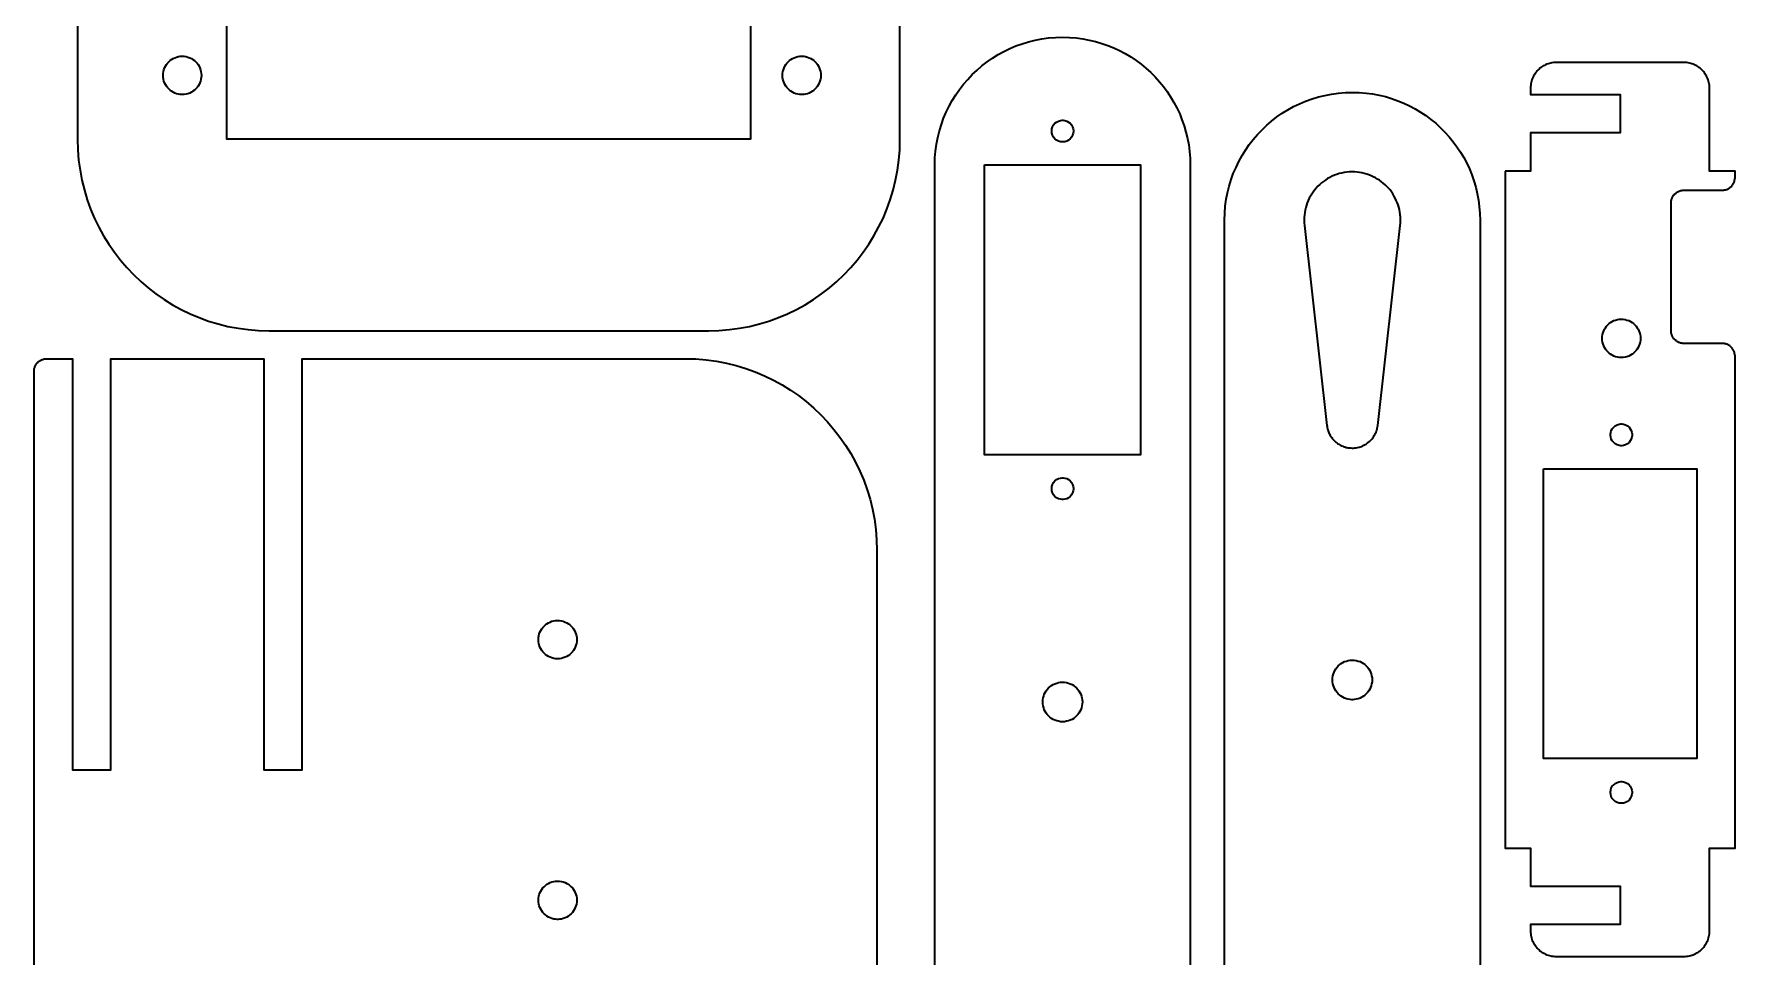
# Model space of a CAD drawing. Header units: millimetres. Extents: x 10 to 455, y -374 to -5.
# Drawn here: x 322.2 to 455.4, y -146.2 to -73.9 of the extents above; entities that cross this region are included whole.
import ezdxf

# ---------------------------------------------------------------- set-up
doc = ezdxf.new("R2010")
doc.units = ezdxf.units.MM
doc.header["$MEASUREMENT"] = 0
doc.layers.add('Layer 1', color=7, linetype='Continuous', lineweight=0)

msp = doc.modelspace()

# ---------------------------------------------------------------- linework, layer by layer
at = {"layer": 'Layer 1', "color": 7, "lineweight": 35}
for points in [[(325.58, -52.14), (325.58, -82.14), (325.6, -82.97), (325.67, -83.78), (325.78, -84.58), (325.93, -85.36), (326.12, -86.13), (326.35, -86.88), (326.61, -87.62), (326.92, -88.34), (327.26, -89.04), (327.63, -89.71), (328.04, -90.37), (328.48, -91), (328.95, -91.61), (329.45, -92.19), (329.98, -92.75), (330.53, -93.28), (331.11, -93.78), (331.72, -94.25), (332.36, -94.69), (333.01, -95.1), (333.69, -95.47), (334.39, -95.81), (335.1, -96.11), (335.84, -96.38), (336.59, -96.61), (337.36, -96.8), (338.15, -96.95), (338.95, -97.05), (339.76, -97.12), (340.58, -97.14), (374.98, -97.14), (375.8, -97.12), (376.62, -97.05), (377.41, -96.95), (378.2, -96.8), (378.97, -96.61), (379.72, -96.38), (380.46, -96.11), (381.18, -95.81), (381.88, -95.47), (382.55, -95.1), (383.21, -94.69), (383.84, -94.25), (384.45, -93.78), (385.03, -93.28), (385.59, -92.75), (386.12, -92.19), (386.62, -91.61), (387.09, -91), (387.53, -90.37), (387.93, -89.71), (388.31, -89.04), (388.65, -88.34), (388.95, -87.62), (389.22, -86.88), (389.45, -86.13), (389.64, -85.36), (389.78, -84.58), (389.89, -83.78), (389.96, -82.97), (389.98, -82.14), (389.98, -37.14)], [(392.71, -190.21), (392.71, -84.16), (392.71, -84.16), (392.72, -83.61), (392.77, -83.07), (392.84, -82.53), (392.94, -82.01), (393.07, -81.5), (393.22, -81), (393.4, -80.5), (393.6, -80.03), (393.83, -79.56), (394.07, -79.11), (394.34, -78.67), (394.64, -78.25), (394.95, -77.84), (395.28, -77.46), (395.64, -77.09), (396.01, -76.73), (396.4, -76.4), (396.8, -76.09), (397.22, -75.79), (397.66, -75.52), (398.11, -75.27), (398.58, -75.05), (399.06, -74.84), (399.55, -74.67), (400.05, -74.51), (400.56, -74.39), (401.09, -74.29), (401.62, -74.21), (402.16, -74.17), (402.71, -74.16), (403.26, -74.17), (403.78, -74.21), (404.29, -74.28), (404.8, -74.38), (405.3, -74.5), (405.79, -74.64), (406.26, -74.81), (406.73, -75), (407.18, -75.21), (407.62, -75.44), (408.05, -75.7), (408.46, -75.98), (408.86, -76.27), (409.24, -76.59), (409.61, -76.92), (409.96, -77.27), (410.29, -77.64), (410.6, -78.02), (410.9, -78.42), (411.17, -78.83), (411.43, -79.26), (411.66, -79.7), (411.88, -80.15), (412.06, -80.62), (412.23, -81.1), (412.37, -81.58), (412.49, -82.08), (412.59, -82.59), (412.65, -83.1), (412.69, -83.63), (412.71, -84.16), (412.71, -190.21)], [(415.4, -188.48), (415.4, -88.48), (415.4, -88.48), (415.41, -87.93), (415.45, -87.39), (415.53, -86.85), (415.63, -86.33), (415.75, -85.82), (415.91, -85.31), (416.08, -84.82), (416.29, -84.35), (416.51, -83.88), (416.76, -83.43), (417.03, -82.99), (417.33, -82.57), (417.64, -82.16), (417.97, -81.78), (418.33, -81.4), (418.7, -81.05), (419.08, -80.72), (419.49, -80.4), (419.91, -80.11), (420.35, -79.84), (420.8, -79.59), (421.27, -79.37), (421.74, -79.16), (422.24, -78.99), (422.74, -78.83), (423.25, -78.71), (423.77, -78.61), (424.31, -78.53), (424.85, -78.49), (425.4, -78.48), (425.94, -78.49), (426.47, -78.53), (426.98, -78.6), (427.49, -78.7), (427.99, -78.81), (428.47, -78.96), (428.95, -79.13), (429.42, -79.32), (429.87, -79.53), (430.31, -79.76), (430.74, -80.02), (431.15, -80.3), (431.55, -80.59), (431.93, -80.9), (432.3, -81.24), (432.65, -81.59), (432.98, -81.95), (433.29, -82.34), (433.59, -82.74), (433.86, -83.15), (434.12, -83.58), (434.35, -84.02), (434.56, -84.47), (434.75, -84.94), (434.92, -85.41), (435.06, -85.9), (435.18, -86.4), (435.27, -86.91), (435.34, -87.42), (435.38, -87.95), (435.4, -88.48), (435.4, -188.48)], [(322.18, -162.73), (322.18, -100.33), (322.18, -100.27), (322.18, -100.22), (322.19, -100.16), (322.2, -100.11), (322.21, -100.06), (322.23, -100.01), (322.24, -99.96), (322.27, -99.91), (322.29, -99.87), (322.31, -99.82), (322.34, -99.78), (322.37, -99.74), (322.4, -99.7), (322.43, -99.66), (322.47, -99.62), (322.51, -99.58), (322.54, -99.55), (322.59, -99.52), (322.63, -99.49), (322.67, -99.46), (322.72, -99.44), (322.76, -99.42), (322.81, -99.4), (322.86, -99.38), (322.91, -99.36), (322.96, -99.35), (323.01, -99.34), (323.07, -99.33), (323.12, -99.33), (323.18, -99.33), (325.18, -99.33), (325.18, -131.53), (328.18, -131.53), (328.18, -99.33), (340.18, -99.33), (340.18, -131.53), (343.18, -131.53), (343.18, -99.33), (373.18, -99.33), (373.18, -99.33), (374, -99.35), (374.81, -99.41), (375.61, -99.52), (376.39, -99.67), (377.16, -99.86), (377.92, -100.09), (378.65, -100.36), (379.37, -100.66), (380.07, -101), (380.75, -101.37), (381.4, -101.78), (382.03, -102.22), (382.64, -102.69), (383.23, -103.19), (383.78, -103.72), (384.31, -104.28), (384.81, -104.86), (385.28, -105.47), (385.72, -106.1), (386.13, -106.76), (386.5, -107.43), (386.84, -108.13), (387.14, -108.85), (387.41, -109.59), (387.64, -110.34), (387.83, -111.11), (387.98, -111.89), (388.09, -112.69), (388.15, -113.5), (388.18, -114.33), (388.18, -148.73)]]:
    msp.add_lwpolyline(points, dxfattribs=at)
at = {"layer": 'Layer 1', "color": 1, "lineweight": 35}
for points in [[(337.28, -62.14), (378.28, -62.14), (378.28, -82.14), (337.28, -82.14), (337.28, -62.14)], [(335.28, -77.14), (335.28, -77.18), (335.27, -77.3), (335.25, -77.45), (335.21, -77.59), (335.16, -77.73), (335.1, -77.86), (335.03, -77.98), (334.94, -78.1), (334.84, -78.2), (334.74, -78.3), (334.62, -78.39), (334.5, -78.46), (334.37, -78.53), (334.23, -78.58), (334.08, -78.61), (333.94, -78.64), (333.82, -78.64), (333.78, -78.64), (333.74, -78.64), (333.63, -78.64), (333.48, -78.61), (333.33, -78.58), (333.2, -78.53), (333.07, -78.46), (332.94, -78.39), (332.83, -78.3), (332.72, -78.2), (332.62, -78.1), (332.54, -77.98), (332.46, -77.86), (332.4, -77.73), (332.35, -77.59), (332.31, -77.45), (332.29, -77.3), (332.28, -77.18), (332.28, -77.14), (332.28, -77.1), (332.29, -76.99), (332.31, -76.84), (332.35, -76.7), (332.4, -76.56), (332.46, -76.43), (332.54, -76.3), (332.62, -76.19), (332.72, -76.08), (332.83, -75.99), (332.94, -75.9), (333.07, -75.82), (333.2, -75.76), (333.33, -75.71), (333.48, -75.67), (333.63, -75.65), (333.74, -75.64), (333.78, -75.64), (333.82, -75.64), (333.94, -75.65), (334.08, -75.67), (334.23, -75.71), (334.37, -75.76), (334.5, -75.82), (334.62, -75.9), (334.74, -75.99), (334.84, -76.08), (334.94, -76.19), (335.03, -76.3), (335.1, -76.43), (335.16, -76.56), (335.21, -76.7), (335.25, -76.84), (335.27, -76.99), (335.28, -77.1), (335.28, -77.14)], [(335.28, -77.14), (335.28, -77.18), (335.27, -77.3), (335.25, -77.45), (335.21, -77.59), (335.16, -77.73), (335.1, -77.86), (335.03, -77.98), (334.94, -78.1), (334.84, -78.2), (334.74, -78.3), (334.62, -78.39), (334.5, -78.46), (334.37, -78.53), (334.23, -78.58), (334.08, -78.61), (333.94, -78.64), (333.82, -78.64), (333.78, -78.64), (333.74, -78.64), (333.63, -78.64), (333.48, -78.61), (333.33, -78.58), (333.2, -78.53), (333.07, -78.46), (332.94, -78.39), (332.83, -78.3), (332.72, -78.2), (332.62, -78.1), (332.54, -77.98), (332.46, -77.86), (332.4, -77.73), (332.35, -77.59), (332.31, -77.45), (332.29, -77.3), (332.28, -77.18), (332.28, -77.14), (332.28, -77.1), (332.29, -76.99), (332.31, -76.84), (332.35, -76.7), (332.4, -76.56), (332.46, -76.43), (332.54, -76.3), (332.62, -76.19), (332.72, -76.08), (332.83, -75.99), (332.94, -75.9), (333.07, -75.82), (333.2, -75.76), (333.33, -75.71), (333.48, -75.67), (333.63, -75.65), (333.74, -75.64), (333.78, -75.64), (333.82, -75.64), (333.94, -75.65), (334.08, -75.67), (334.23, -75.71), (334.37, -75.76), (334.5, -75.82), (334.62, -75.9), (334.74, -75.99), (334.84, -76.08), (334.94, -76.19), (335.03, -76.3), (335.1, -76.43), (335.16, -76.56), (335.21, -76.7), (335.25, -76.84), (335.27, -76.99), (335.28, -77.1), (335.28, -77.14)], [(383.78, -77.14), (383.78, -77.18), (383.77, -77.3), (383.75, -77.45), (383.71, -77.59), (383.66, -77.73), (383.6, -77.86), (383.53, -77.98), (383.44, -78.1), (383.34, -78.2), (383.24, -78.3), (383.12, -78.39), (383, -78.46), (382.87, -78.53), (382.73, -78.58), (382.58, -78.61), (382.44, -78.64), (382.32, -78.64), (382.28, -78.64), (382.24, -78.64), (382.13, -78.64), (381.98, -78.61), (381.83, -78.58), (381.7, -78.53), (381.57, -78.46), (381.44, -78.39), (381.33, -78.3), (381.22, -78.2), (381.12, -78.1), (381.04, -77.98), (380.96, -77.86), (380.9, -77.73), (380.85, -77.59), (380.81, -77.45), (380.79, -77.3), (380.78, -77.18), (380.78, -77.14), (380.78, -77.1), (380.79, -76.99), (380.81, -76.84), (380.85, -76.7), (380.9, -76.56), (380.96, -76.43), (381.04, -76.3), (381.12, -76.19), (381.22, -76.08), (381.33, -75.99), (381.44, -75.9), (381.57, -75.82), (381.7, -75.76), (381.83, -75.71), (381.98, -75.67), (382.13, -75.65), (382.24, -75.64), (382.28, -75.64), (382.32, -75.64), (382.44, -75.65), (382.58, -75.67), (382.73, -75.71), (382.87, -75.76), (383, -75.82), (383.12, -75.9), (383.24, -75.99), (383.34, -76.08), (383.44, -76.19), (383.53, -76.3), (383.6, -76.43), (383.66, -76.56), (383.71, -76.7), (383.75, -76.84), (383.77, -76.99), (383.78, -77.1), (383.78, -77.14)], [(383.78, -77.14), (383.78, -77.18), (383.77, -77.3), (383.75, -77.45), (383.71, -77.59), (383.66, -77.73), (383.6, -77.86), (383.53, -77.98), (383.44, -78.1), (383.34, -78.2), (383.24, -78.3), (383.12, -78.39), (383, -78.46), (382.87, -78.53), (382.73, -78.58), (382.58, -78.61), (382.44, -78.64), (382.32, -78.64), (382.28, -78.64), (382.24, -78.64), (382.13, -78.64), (381.98, -78.61), (381.83, -78.58), (381.7, -78.53), (381.57, -78.46), (381.44, -78.39), (381.33, -78.3), (381.22, -78.2), (381.12, -78.1), (381.04, -77.98), (380.96, -77.86), (380.9, -77.73), (380.85, -77.59), (380.81, -77.45), (380.79, -77.3), (380.78, -77.18), (380.78, -77.14), (380.78, -77.1), (380.79, -76.99), (380.81, -76.84), (380.85, -76.7), (380.9, -76.56), (380.96, -76.43), (381.04, -76.3), (381.12, -76.19), (381.22, -76.08), (381.33, -75.99), (381.44, -75.9), (381.57, -75.82), (381.7, -75.76), (381.83, -75.71), (381.98, -75.67), (382.13, -75.65), (382.24, -75.64), (382.28, -75.64), (382.32, -75.64), (382.44, -75.65), (382.58, -75.67), (382.73, -75.71), (382.87, -75.76), (383, -75.82), (383.12, -75.9), (383.24, -75.99), (383.34, -76.08), (383.44, -76.19), (383.53, -76.3), (383.6, -76.43), (383.66, -76.56), (383.71, -76.7), (383.75, -76.84), (383.77, -76.99), (383.78, -77.1), (383.78, -77.14)], [(402.71, -80.66), (402.75, -80.66), (402.88, -80.67), (403.04, -80.72), (403.18, -80.8), (403.31, -80.9), (403.41, -81.03), (403.49, -81.18), (403.54, -81.33), (403.56, -81.46), (403.56, -81.51), (403.56, -81.55), (403.54, -81.68), (403.49, -81.84), (403.41, -81.98), (403.31, -82.11), (403.18, -82.21), (403.04, -82.29), (402.88, -82.34), (402.75, -82.36), (402.71, -82.36), (402.67, -82.36), (402.54, -82.34), (402.38, -82.29), (402.23, -82.21), (402.11, -82.11), (402, -81.98), (401.93, -81.84), (401.88, -81.68), (401.86, -81.55), (401.86, -81.51), (401.86, -81.46), (401.88, -81.33), (401.93, -81.18), (402, -81.03), (402.11, -80.9), (402.23, -80.8), (402.38, -80.72), (402.54, -80.67), (402.67, -80.66), (402.71, -80.66)], [(402.71, -80.66), (402.75, -80.66), (402.88, -80.67), (403.04, -80.72), (403.18, -80.8), (403.31, -80.9), (403.41, -81.03), (403.49, -81.18), (403.54, -81.33), (403.56, -81.46), (403.56, -81.51), (403.56, -81.55), (403.54, -81.68), (403.49, -81.84), (403.41, -81.98), (403.31, -82.11), (403.18, -82.21), (403.04, -82.29), (402.88, -82.34), (402.75, -82.36), (402.71, -82.36), (402.67, -82.36), (402.54, -82.34), (402.38, -82.29), (402.23, -82.21), (402.11, -82.11), (402, -81.98), (401.93, -81.84), (401.88, -81.68), (401.86, -81.55), (401.86, -81.51), (401.86, -81.46), (401.88, -81.33), (401.93, -81.18), (402, -81.03), (402.11, -80.9), (402.23, -80.8), (402.38, -80.72), (402.54, -80.67), (402.67, -80.66), (402.71, -80.66)], [(396.61, -84.16), (408.81, -84.16), (408.81, -106.86), (396.61, -106.86), (396.61, -84.16)], [(427.39, -104.55), (429.15, -88.9), (429.15, -88.87), (429.15, -88.84), (429.15, -88.82), (429.16, -88.79), (429.16, -88.76), (429.16, -88.73), (429.16, -88.71), (429.16, -88.68), (429.17, -88.65), (429.17, -88.63), (429.17, -88.6), (429.17, -88.57), (429.17, -88.54), (429.17, -88.52), (429.17, -88.49), (429.17, -88.46), (429.17, -88.44), (429.17, -88.41), (429.17, -88.38), (429.17, -88.35), (429.17, -88.33), (429.17, -88.3), (429.16, -88.27), (429.16, -88.25), (429.16, -88.22), (429.16, -88.19), (429.16, -88.16), (429.15, -88.14), (429.15, -88.11), (429.15, -88.08), (429.15, -88.05), (429.12, -87.86), (429.08, -87.66), (429.03, -87.47), (428.98, -87.29), (428.91, -87.1), (428.84, -86.93), (428.76, -86.75), (428.66, -86.59), (428.57, -86.43), (428.46, -86.27), (428.35, -86.12), (428.23, -85.98), (428.1, -85.84), (427.96, -85.71), (427.82, -85.59), (427.68, -85.47), (427.53, -85.36), (427.37, -85.26), (427.21, -85.17), (427.04, -85.08), (426.87, -85), (426.7, -84.93), (426.52, -84.87), (426.33, -84.82), (426.15, -84.78), (425.96, -84.74), (425.77, -84.72), (425.58, -84.71), (425.38, -84.7), (425.18, -84.71), (424.98, -84.73), (424.77, -84.75), (424.57, -84.79), (424.37, -84.84), (424.18, -84.9), (423.99, -84.97), (423.81, -85.05), (423.64, -85.14), (423.46, -85.23), (423.3, -85.34), (423.14, -85.45), (422.99, -85.57), (422.84, -85.7), (422.7, -85.83), (422.57, -85.97), (422.45, -86.12), (422.33, -86.28), (422.22, -86.44), (422.12, -86.6), (422.03, -86.77), (421.94, -86.95), (421.87, -87.13), (421.81, -87.31), (421.75, -87.5), (421.7, -87.69), (421.67, -87.89), (421.64, -88.08), (421.63, -88.28), (421.62, -88.49), (421.63, -88.69), (421.65, -88.9), (423.4, -104.55), (423.42, -104.64), (423.43, -104.72), (423.45, -104.81), (423.47, -104.9), (423.5, -104.98), (423.53, -105.06), (423.57, -105.14), (423.6, -105.22), (423.64, -105.3), (423.69, -105.37), (423.73, -105.44), (423.78, -105.51), (423.83, -105.58), (423.89, -105.65), (423.95, -105.71), (424.01, -105.77), (424.07, -105.83), (424.14, -105.88), (424.2, -105.94), (424.27, -105.99), (424.35, -106.03), (424.42, -106.07), (424.5, -106.12), (424.58, -106.15), (424.65, -106.19), (424.74, -106.22), (424.82, -106.24), (424.91, -106.27), (424.99, -106.29), (425.08, -106.3), (425.17, -106.32), (425.28, -106.32), (425.39, -106.33), (425.5, -106.33), (425.6, -106.32), (425.71, -106.3), (425.81, -106.28), (425.92, -106.26), (426.02, -106.23), (426.11, -106.2), (426.21, -106.16), (426.3, -106.11), (426.39, -106.06), (426.48, -106.01), (426.56, -105.95), (426.65, -105.89), (426.73, -105.82), (426.8, -105.75), (426.87, -105.68), (426.94, -105.6), (427, -105.52), (427.06, -105.44), (427.12, -105.35), (427.17, -105.26), (427.22, -105.16), (427.26, -105.07), (427.29, -104.97), (427.33, -104.87), (427.35, -104.76), (427.37, -104.66), (427.39, -104.55)], [(446.46, -96.24), (446.5, -96.24), (446.61, -96.24), (446.76, -96.27), (446.9, -96.3), (447.04, -96.35), (447.17, -96.42), (447.3, -96.49), (447.41, -96.58), (447.52, -96.68), (447.62, -96.78), (447.7, -96.9), (447.78, -97.02), (447.84, -97.15), (447.89, -97.29), (447.93, -97.43), (447.95, -97.58), (447.96, -97.7), (447.96, -97.74), (447.96, -97.77), (447.95, -97.89), (447.93, -98.04), (447.89, -98.18), (447.84, -98.32), (447.78, -98.45), (447.7, -98.58), (447.62, -98.69), (447.52, -98.8), (447.41, -98.89), (447.3, -98.98), (447.17, -99.05), (447.04, -99.12), (446.9, -99.17), (446.76, -99.21), (446.61, -99.23), (446.5, -99.24), (446.46, -99.24), (446.42, -99.24), (446.3, -99.23), (446.16, -99.21), (446.01, -99.17), (445.87, -99.12), (445.74, -99.05), (445.62, -98.98), (445.5, -98.89), (445.4, -98.8), (445.3, -98.69), (445.21, -98.58), (445.14, -98.45), (445.08, -98.32), (445.03, -98.18), (444.99, -98.04), (444.97, -97.89), (444.96, -97.77), (444.96, -97.74), (444.96, -97.7), (444.97, -97.58), (444.99, -97.43), (445.03, -97.29), (445.08, -97.15), (445.14, -97.02), (445.21, -96.9), (445.3, -96.78), (445.4, -96.68), (445.5, -96.58), (445.62, -96.49), (445.74, -96.42), (445.87, -96.35), (446.01, -96.3), (446.16, -96.27), (446.3, -96.24), (446.42, -96.24), (446.46, -96.24)], [(446.46, -96.24), (446.5, -96.24), (446.61, -96.24), (446.76, -96.27), (446.9, -96.3), (447.04, -96.35), (447.17, -96.42), (447.3, -96.49), (447.41, -96.58), (447.52, -96.68), (447.62, -96.78), (447.7, -96.9), (447.78, -97.02), (447.84, -97.15), (447.89, -97.29), (447.93, -97.43), (447.95, -97.58), (447.96, -97.7), (447.96, -97.74), (447.96, -97.77), (447.95, -97.89), (447.93, -98.04), (447.89, -98.18), (447.84, -98.32), (447.78, -98.45), (447.7, -98.58), (447.62, -98.69), (447.52, -98.8), (447.41, -98.89), (447.3, -98.98), (447.17, -99.05), (447.04, -99.12), (446.9, -99.17), (446.76, -99.21), (446.61, -99.23), (446.5, -99.24), (446.46, -99.24), (446.42, -99.24), (446.3, -99.23), (446.16, -99.21), (446.01, -99.17), (445.87, -99.12), (445.74, -99.05), (445.62, -98.98), (445.5, -98.89), (445.4, -98.8), (445.3, -98.69), (445.21, -98.58), (445.14, -98.45), (445.08, -98.32), (445.03, -98.18), (444.99, -98.04), (444.97, -97.89), (444.96, -97.77), (444.96, -97.74), (444.96, -97.7), (444.97, -97.58), (444.99, -97.43), (445.03, -97.29), (445.08, -97.15), (445.14, -97.02), (445.21, -96.9), (445.3, -96.78), (445.4, -96.68), (445.5, -96.58), (445.62, -96.49), (445.74, -96.42), (445.87, -96.35), (446.01, -96.3), (446.16, -96.27), (446.3, -96.24), (446.42, -96.24), (446.46, -96.24)], [(446.46, -104.44), (446.5, -104.44), (446.63, -104.45), (446.79, -104.5), (446.93, -104.58), (447.06, -104.69), (447.16, -104.81), (447.24, -104.95), (447.29, -105.11), (447.31, -105.24), (447.31, -105.29), (447.31, -105.33), (447.29, -105.46), (447.24, -105.62), (447.16, -105.76), (447.06, -105.89), (446.93, -105.99), (446.79, -106.07), (446.63, -106.12), (446.5, -106.14), (446.46, -106.14), (446.41, -106.14), (446.29, -106.12), (446.13, -106.07), (445.98, -105.99), (445.86, -105.89), (445.75, -105.76), (445.67, -105.62), (445.63, -105.46), (445.61, -105.33), (445.61, -105.29), (445.61, -105.24), (445.63, -105.11), (445.67, -104.95), (445.75, -104.81), (445.86, -104.69), (445.98, -104.58), (446.13, -104.5), (446.29, -104.45), (446.41, -104.44), (446.46, -104.44)], [(446.46, -104.44), (446.5, -104.44), (446.63, -104.45), (446.79, -104.5), (446.93, -104.58), (447.06, -104.69), (447.16, -104.81), (447.24, -104.95), (447.29, -105.11), (447.31, -105.24), (447.31, -105.29), (447.31, -105.33), (447.29, -105.46), (447.24, -105.62), (447.16, -105.76), (447.06, -105.89), (446.93, -105.99), (446.79, -106.07), (446.63, -106.12), (446.5, -106.14), (446.46, -106.14), (446.41, -106.14), (446.29, -106.12), (446.13, -106.07), (445.98, -105.99), (445.86, -105.89), (445.75, -105.76), (445.67, -105.62), (445.63, -105.46), (445.61, -105.33), (445.61, -105.29), (445.61, -105.24), (445.63, -105.11), (445.67, -104.95), (445.75, -104.81), (445.86, -104.69), (445.98, -104.58), (446.13, -104.5), (446.29, -104.45), (446.41, -104.44), (446.46, -104.44)], [(402.71, -108.66), (402.75, -108.66), (402.88, -108.67), (403.04, -108.72), (403.18, -108.8), (403.31, -108.9), (403.41, -109.03), (403.49, -109.18), (403.54, -109.33), (403.56, -109.46), (403.56, -109.51), (403.56, -109.55), (403.54, -109.68), (403.49, -109.84), (403.41, -109.98), (403.31, -110.11), (403.18, -110.21), (403.04, -110.29), (402.88, -110.34), (402.75, -110.36), (402.71, -110.36), (402.67, -110.36), (402.54, -110.34), (402.38, -110.29), (402.23, -110.21), (402.11, -110.11), (402, -109.98), (401.93, -109.84), (401.88, -109.68), (401.86, -109.55), (401.86, -109.51), (401.86, -109.46), (401.88, -109.33), (401.93, -109.18), (402, -109.03), (402.11, -108.9), (402.23, -108.8), (402.38, -108.72), (402.54, -108.67), (402.67, -108.66), (402.71, -108.66)], [(402.71, -108.66), (402.75, -108.66), (402.88, -108.67), (403.04, -108.72), (403.18, -108.8), (403.31, -108.9), (403.41, -109.03), (403.49, -109.18), (403.54, -109.33), (403.56, -109.46), (403.56, -109.51), (403.56, -109.55), (403.54, -109.68), (403.49, -109.84), (403.41, -109.98), (403.31, -110.11), (403.18, -110.21), (403.04, -110.29), (402.88, -110.34), (402.75, -110.36), (402.71, -110.36), (402.67, -110.36), (402.54, -110.34), (402.38, -110.29), (402.23, -110.21), (402.11, -110.11), (402, -109.98), (401.93, -109.84), (401.88, -109.68), (401.86, -109.55), (401.86, -109.51), (401.86, -109.46), (401.88, -109.33), (401.93, -109.18), (402, -109.03), (402.11, -108.9), (402.23, -108.8), (402.38, -108.72), (402.54, -108.67), (402.67, -108.66), (402.71, -108.66)], [(440.36, -107.94), (452.36, -107.94), (452.36, -130.64), (440.36, -130.64), (440.36, -107.94)], [(363.18, -119.83), (363.21, -119.83), (363.33, -119.84), (363.48, -119.86), (363.62, -119.89), (363.76, -119.95), (363.89, -120.01), (364.02, -120.08), (364.13, -120.17), (364.24, -120.27), (364.33, -120.37), (364.42, -120.49), (364.49, -120.61), (364.56, -120.74), (364.61, -120.88), (364.65, -121.02), (364.67, -121.17), (364.68, -121.29), (364.68, -121.33), (364.68, -121.37), (364.67, -121.48), (364.65, -121.63), (364.61, -121.77), (364.56, -121.91), (364.49, -122.04), (364.42, -122.17), (364.33, -122.28), (364.24, -122.39), (364.13, -122.48), (364.02, -122.57), (363.89, -122.65), (363.76, -122.71), (363.62, -122.76), (363.48, -122.8), (363.33, -122.82), (363.21, -122.83), (363.18, -122.83), (363.14, -122.83), (363.02, -122.82), (362.87, -122.8), (362.73, -122.76), (362.59, -122.71), (362.46, -122.65), (362.34, -122.57), (362.22, -122.48), (362.12, -122.39), (362.02, -122.28), (361.93, -122.17), (361.86, -122.04), (361.79, -121.91), (361.74, -121.77), (361.71, -121.63), (361.68, -121.48), (361.68, -121.37), (361.68, -121.33), (361.68, -121.29), (361.68, -121.17), (361.71, -121.02), (361.74, -120.88), (361.79, -120.74), (361.86, -120.61), (361.93, -120.49), (362.02, -120.37), (362.12, -120.27), (362.22, -120.17), (362.34, -120.08), (362.46, -120.01), (362.59, -119.95), (362.73, -119.89), (362.87, -119.86), (363.02, -119.84), (363.14, -119.83), (363.18, -119.83)], [(363.18, -119.83), (363.21, -119.83), (363.33, -119.84), (363.48, -119.86), (363.62, -119.89), (363.76, -119.95), (363.89, -120.01), (364.02, -120.08), (364.13, -120.17), (364.24, -120.27), (364.33, -120.37), (364.42, -120.49), (364.49, -120.61), (364.56, -120.74), (364.61, -120.88), (364.65, -121.02), (364.67, -121.17), (364.68, -121.29), (364.68, -121.33), (364.68, -121.37), (364.67, -121.48), (364.65, -121.63), (364.61, -121.77), (364.56, -121.91), (364.49, -122.04), (364.42, -122.17), (364.33, -122.28), (364.24, -122.39), (364.13, -122.48), (364.02, -122.57), (363.89, -122.65), (363.76, -122.71), (363.62, -122.76), (363.48, -122.8), (363.33, -122.82), (363.21, -122.83), (363.18, -122.83), (363.14, -122.83), (363.02, -122.82), (362.87, -122.8), (362.73, -122.76), (362.59, -122.71), (362.46, -122.65), (362.34, -122.57), (362.22, -122.48), (362.12, -122.39), (362.02, -122.28), (361.93, -122.17), (361.86, -122.04), (361.79, -121.91), (361.74, -121.77), (361.71, -121.63), (361.68, -121.48), (361.68, -121.37), (361.68, -121.33), (361.68, -121.29), (361.68, -121.17), (361.71, -121.02), (361.74, -120.88), (361.79, -120.74), (361.86, -120.61), (361.93, -120.49), (362.02, -120.37), (362.12, -120.27), (362.22, -120.17), (362.34, -120.08), (362.46, -120.01), (362.59, -119.95), (362.73, -119.89), (362.87, -119.86), (363.02, -119.84), (363.14, -119.83), (363.18, -119.83)], [(425.4, -122.93), (425.44, -122.93), (425.55, -122.93), (425.71, -122.96), (425.86, -123), (426, -123.05), (426.14, -123.11), (426.26, -123.19), (426.38, -123.28), (426.49, -123.38), (426.59, -123.49), (426.68, -123.61), (426.76, -123.74), (426.82, -123.87), (426.88, -124.01), (426.91, -124.16), (426.94, -124.32), (426.95, -124.44), (426.95, -124.48), (426.95, -124.52), (426.94, -124.63), (426.91, -124.79), (426.88, -124.94), (426.82, -125.08), (426.76, -125.21), (426.68, -125.34), (426.59, -125.46), (426.49, -125.57), (426.38, -125.67), (426.26, -125.76), (426.14, -125.84), (426, -125.9), (425.86, -125.96), (425.71, -125.99), (425.55, -126.02), (425.44, -126.03), (425.4, -126.03), (425.36, -126.03), (425.24, -126.02), (425.08, -125.99), (424.94, -125.96), (424.79, -125.9), (424.66, -125.84), (424.53, -125.76), (424.41, -125.67), (424.3, -125.57), (424.2, -125.46), (424.11, -125.34), (424.03, -125.21), (423.97, -125.08), (423.92, -124.94), (423.88, -124.79), (423.85, -124.63), (423.85, -124.52), (423.85, -124.48), (423.85, -124.44), (423.85, -124.32), (423.88, -124.16), (423.92, -124.01), (423.97, -123.87), (424.03, -123.74), (424.11, -123.61), (424.2, -123.49), (424.3, -123.38), (424.41, -123.28), (424.53, -123.19), (424.66, -123.11), (424.79, -123.05), (424.94, -123), (425.08, -122.96), (425.24, -122.93), (425.36, -122.93), (425.4, -122.93)], [(425.4, -122.93), (425.44, -122.93), (425.55, -122.93), (425.71, -122.96), (425.86, -123), (426, -123.05), (426.14, -123.11), (426.26, -123.19), (426.38, -123.28), (426.49, -123.38), (426.59, -123.49), (426.68, -123.61), (426.76, -123.74), (426.82, -123.87), (426.88, -124.01), (426.91, -124.16), (426.94, -124.32), (426.95, -124.44), (426.95, -124.48), (426.95, -124.52), (426.94, -124.63), (426.91, -124.79), (426.88, -124.94), (426.82, -125.08), (426.76, -125.21), (426.68, -125.34), (426.59, -125.46), (426.49, -125.57), (426.38, -125.67), (426.26, -125.76), (426.14, -125.84), (426, -125.9), (425.86, -125.96), (425.71, -125.99), (425.55, -126.02), (425.44, -126.03), (425.4, -126.03), (425.36, -126.03), (425.24, -126.02), (425.08, -125.99), (424.94, -125.96), (424.79, -125.9), (424.66, -125.84), (424.53, -125.76), (424.41, -125.67), (424.3, -125.57), (424.2, -125.46), (424.11, -125.34), (424.03, -125.21), (423.97, -125.08), (423.92, -124.94), (423.88, -124.79), (423.85, -124.63), (423.85, -124.52), (423.85, -124.48), (423.85, -124.44), (423.85, -124.32), (423.88, -124.16), (423.92, -124.01), (423.97, -123.87), (424.03, -123.74), (424.11, -123.61), (424.2, -123.49), (424.3, -123.38), (424.41, -123.28), (424.53, -123.19), (424.66, -123.11), (424.79, -123.05), (424.94, -123), (425.08, -122.96), (425.24, -122.93), (425.36, -122.93), (425.4, -122.93)], [(402.71, -124.66), (402.75, -124.66), (402.87, -124.66), (403.02, -124.69), (403.17, -124.73), (403.31, -124.78), (403.45, -124.84), (403.58, -124.92), (403.69, -125.01), (403.8, -125.11), (403.9, -125.22), (403.99, -125.34), (404.07, -125.47), (404.14, -125.6), (404.19, -125.75), (404.23, -125.89), (404.25, -126.05), (404.26, -126.17), (404.26, -126.21), (404.26, -126.25), (404.25, -126.36), (404.23, -126.52), (404.19, -126.67), (404.14, -126.81), (404.07, -126.95), (403.99, -127.07), (403.9, -127.19), (403.8, -127.3), (403.69, -127.4), (403.58, -127.49), (403.45, -127.57), (403.31, -127.63), (403.17, -127.69), (403.02, -127.72), (402.87, -127.75), (402.75, -127.76), (402.71, -127.76), (402.67, -127.76), (402.55, -127.75), (402.4, -127.72), (402.25, -127.69), (402.1, -127.63), (401.97, -127.57), (401.84, -127.49), (401.72, -127.4), (401.61, -127.3), (401.51, -127.19), (401.42, -127.07), (401.35, -126.95), (401.28, -126.81), (401.23, -126.67), (401.19, -126.52), (401.17, -126.36), (401.16, -126.25), (401.16, -126.21), (401.16, -126.17), (401.17, -126.05), (401.19, -125.89), (401.23, -125.75), (401.28, -125.6), (401.35, -125.47), (401.42, -125.34), (401.51, -125.22), (401.61, -125.11), (401.72, -125.01), (401.84, -124.92), (401.97, -124.84), (402.1, -124.78), (402.25, -124.73), (402.4, -124.69), (402.55, -124.66), (402.67, -124.66), (402.71, -124.66)], [(402.71, -124.66), (402.75, -124.66), (402.87, -124.66), (403.02, -124.69), (403.17, -124.73), (403.31, -124.78), (403.45, -124.84), (403.58, -124.92), (403.69, -125.01), (403.8, -125.11), (403.9, -125.22), (403.99, -125.34), (404.07, -125.47), (404.14, -125.6), (404.19, -125.75), (404.23, -125.89), (404.25, -126.05), (404.26, -126.17), (404.26, -126.21), (404.26, -126.25), (404.25, -126.36), (404.23, -126.52), (404.19, -126.67), (404.14, -126.81), (404.07, -126.95), (403.99, -127.07), (403.9, -127.19), (403.8, -127.3), (403.69, -127.4), (403.58, -127.49), (403.45, -127.57), (403.31, -127.63), (403.17, -127.69), (403.02, -127.72), (402.87, -127.75), (402.75, -127.76), (402.71, -127.76), (402.67, -127.76), (402.55, -127.75), (402.4, -127.72), (402.25, -127.69), (402.1, -127.63), (401.97, -127.57), (401.84, -127.49), (401.72, -127.4), (401.61, -127.3), (401.51, -127.19), (401.42, -127.07), (401.35, -126.95), (401.28, -126.81), (401.23, -126.67), (401.19, -126.52), (401.17, -126.36), (401.16, -126.25), (401.16, -126.21), (401.16, -126.17), (401.17, -126.05), (401.19, -125.89), (401.23, -125.75), (401.28, -125.6), (401.35, -125.47), (401.42, -125.34), (401.51, -125.22), (401.61, -125.11), (401.72, -125.01), (401.84, -124.92), (401.97, -124.84), (402.1, -124.78), (402.25, -124.73), (402.4, -124.69), (402.55, -124.66), (402.67, -124.66), (402.71, -124.66)], [(446.46, -132.44), (446.5, -132.44), (446.63, -132.45), (446.79, -132.5), (446.93, -132.58), (447.06, -132.69), (447.16, -132.81), (447.24, -132.96), (447.29, -133.11), (447.31, -133.24), (447.31, -133.29), (447.31, -133.33), (447.29, -133.46), (447.24, -133.62), (447.16, -133.76), (447.06, -133.89), (446.93, -133.99), (446.79, -134.07), (446.63, -134.12), (446.5, -134.14), (446.46, -134.14), (446.41, -134.14), (446.29, -134.12), (446.13, -134.07), (445.98, -133.99), (445.86, -133.89), (445.75, -133.76), (445.67, -133.62), (445.63, -133.46), (445.61, -133.33), (445.61, -133.29), (445.61, -133.24), (445.63, -133.11), (445.67, -132.96), (445.75, -132.81), (445.86, -132.69), (445.98, -132.58), (446.13, -132.5), (446.29, -132.45), (446.41, -132.44), (446.46, -132.44)], [(446.46, -132.44), (446.5, -132.44), (446.63, -132.45), (446.79, -132.5), (446.93, -132.58), (447.06, -132.69), (447.16, -132.81), (447.24, -132.96), (447.29, -133.11), (447.31, -133.24), (447.31, -133.29), (447.31, -133.33), (447.29, -133.46), (447.24, -133.62), (447.16, -133.76), (447.06, -133.89), (446.93, -133.99), (446.79, -134.07), (446.63, -134.12), (446.5, -134.14), (446.46, -134.14), (446.41, -134.14), (446.29, -134.12), (446.13, -134.07), (445.98, -133.99), (445.86, -133.89), (445.75, -133.76), (445.67, -133.62), (445.63, -133.46), (445.61, -133.33), (445.61, -133.29), (445.61, -133.24), (445.63, -133.11), (445.67, -132.96), (445.75, -132.81), (445.86, -132.69), (445.98, -132.58), (446.13, -132.5), (446.29, -132.45), (446.41, -132.44), (446.46, -132.44)], [(363.18, -140.23), (363.21, -140.23), (363.33, -140.24), (363.48, -140.26), (363.62, -140.3), (363.76, -140.35), (363.89, -140.41), (364.02, -140.48), (364.13, -140.57), (364.24, -140.67), (364.33, -140.77), (364.42, -140.89), (364.49, -141.01), (364.56, -141.14), (364.61, -141.28), (364.65, -141.42), (364.67, -141.57), (364.68, -141.69), (364.68, -141.73), (364.68, -141.77), (364.67, -141.88), (364.65, -142.03), (364.61, -142.17), (364.56, -142.31), (364.49, -142.44), (364.42, -142.57), (364.33, -142.68), (364.24, -142.79), (364.13, -142.88), (364.02, -142.97), (363.89, -143.05), (363.76, -143.11), (363.62, -143.16), (363.48, -143.2), (363.33, -143.22), (363.21, -143.23), (363.18, -143.23), (363.14, -143.23), (363.02, -143.22), (362.87, -143.2), (362.73, -143.16), (362.59, -143.11), (362.46, -143.05), (362.34, -142.97), (362.22, -142.88), (362.12, -142.79), (362.02, -142.68), (361.93, -142.57), (361.86, -142.44), (361.79, -142.31), (361.74, -142.17), (361.71, -142.03), (361.68, -141.88), (361.68, -141.77), (361.68, -141.73), (361.68, -141.69), (361.68, -141.57), (361.71, -141.42), (361.74, -141.28), (361.79, -141.14), (361.86, -141.01), (361.93, -140.89), (362.02, -140.77), (362.12, -140.67), (362.22, -140.57), (362.34, -140.48), (362.46, -140.41), (362.59, -140.35), (362.73, -140.3), (362.87, -140.26), (363.02, -140.24), (363.14, -140.23), (363.18, -140.23)], [(363.18, -140.23), (363.21, -140.23), (363.33, -140.24), (363.48, -140.26), (363.62, -140.3), (363.76, -140.35), (363.89, -140.41), (364.02, -140.48), (364.13, -140.57), (364.24, -140.67), (364.33, -140.77), (364.42, -140.89), (364.49, -141.01), (364.56, -141.14), (364.61, -141.28), (364.65, -141.42), (364.67, -141.57), (364.68, -141.69), (364.68, -141.73), (364.68, -141.77), (364.67, -141.88), (364.65, -142.03), (364.61, -142.17), (364.56, -142.31), (364.49, -142.44), (364.42, -142.57), (364.33, -142.68), (364.24, -142.79), (364.13, -142.88), (364.02, -142.97), (363.89, -143.05), (363.76, -143.11), (363.62, -143.16), (363.48, -143.2), (363.33, -143.22), (363.21, -143.23), (363.18, -143.23), (363.14, -143.23), (363.02, -143.22), (362.87, -143.2), (362.73, -143.16), (362.59, -143.11), (362.46, -143.05), (362.34, -142.97), (362.22, -142.88), (362.12, -142.79), (362.02, -142.68), (361.93, -142.57), (361.86, -142.44), (361.79, -142.31), (361.74, -142.17), (361.71, -142.03), (361.68, -141.88), (361.68, -141.77), (361.68, -141.73), (361.68, -141.69), (361.68, -141.57), (361.71, -141.42), (361.74, -141.28), (361.79, -141.14), (361.86, -141.01), (361.93, -140.89), (362.02, -140.77), (362.12, -140.67), (362.22, -140.57), (362.34, -140.48), (362.46, -140.41), (362.59, -140.35), (362.73, -140.3), (362.87, -140.26), (363.02, -140.24), (363.14, -140.23), (363.18, -140.23)]]:
    msp.add_lwpolyline(points, close=True, dxfattribs=at)
at = {"layer": 'Layer 1', "color": 7, "lineweight": 35}
msp.add_lwpolyline([(437.36, -84.64), (437.36, -137.64), (439.36, -137.64), (439.36, -140.64), (446.36, -140.64), (446.36, -143.64), (439.36, -143.64), (439.36, -144.14), (439.36, -144.25), (439.37, -144.35), (439.38, -144.46), (439.4, -144.57), (439.43, -144.67), (439.46, -144.77), (439.49, -144.87), (439.53, -144.96), (439.58, -145.06), (439.63, -145.15), (439.69, -145.23), (439.74, -145.32), (439.81, -145.4), (439.87, -145.48), (439.94, -145.55), (440.02, -145.62), (440.09, -145.69), (440.18, -145.75), (440.26, -145.81), (440.35, -145.86), (440.44, -145.91), (440.53, -145.96), (440.63, -146), (440.73, -146.03), (440.83, -146.06), (440.93, -146.09), (441.03, -146.11), (441.14, -146.12), (441.25, -146.13), (441.36, -146.14), (451.36, -146.14), (451.47, -146.13), (451.58, -146.12), (451.68, -146.11), (451.79, -146.09), (451.89, -146.06), (451.99, -146.03), (452.09, -146), (452.18, -145.96), (452.28, -145.91), (452.37, -145.86), (452.45, -145.81), (452.54, -145.75), (452.62, -145.69), (452.7, -145.62), (452.77, -145.55), (452.84, -145.48), (452.91, -145.4), (452.97, -145.32), (453.03, -145.23), (453.08, -145.15), (453.14, -145.06), (453.18, -144.96), (453.22, -144.87), (453.26, -144.77), (453.29, -144.67), (453.31, -144.57), (453.33, -144.46), (453.35, -144.35), (453.35, -144.25), (453.36, -144.14), (453.36, -137.64), (455.36, -137.64), (455.36, -99.14), (455.36, -99.08), (455.35, -99.03), (455.34, -98.97), (455.33, -98.92), (455.32, -98.87), (455.31, -98.82), (455.29, -98.77), (455.27, -98.72), (455.25, -98.68), (455.22, -98.63), (455.19, -98.59), (455.16, -98.55), (455.13, -98.5), (455.1, -98.47), (455.06, -98.43), (455.03, -98.39), (454.99, -98.36), (454.95, -98.33), (454.91, -98.3), (454.86, -98.27), (454.82, -98.25), (454.77, -98.23), (454.72, -98.2), (454.67, -98.19), (454.62, -98.17), (454.57, -98.16), (454.52, -98.15), (454.47, -98.14), (454.41, -98.14), (454.36, -98.14), (451.36, -98.14), (451.3, -98.14), (451.25, -98.13), (451.19, -98.12), (451.14, -98.11), (451.09, -98.1), (451.04, -98.09), (450.99, -98.07), (450.94, -98.05), (450.9, -98.02), (450.85, -98), (450.81, -97.97), (450.77, -97.94), (450.73, -97.91), (450.69, -97.88), (450.65, -97.84), (450.62, -97.81), (450.58, -97.77), (450.55, -97.73), (450.52, -97.69), (450.49, -97.64), (450.47, -97.6), (450.45, -97.55), (450.43, -97.5), (450.41, -97.45), (450.39, -97.4), (450.38, -97.35), (450.37, -97.3), (450.36, -97.25), (450.36, -97.19), (450.36, -97.14), (450.36, -87.14), (450.36, -87.08), (450.36, -87.03), (450.37, -86.97), (450.38, -86.92), (450.39, -86.87), (450.41, -86.82), (450.43, -86.77), (450.45, -86.72), (450.47, -86.68), (450.49, -86.63), (450.52, -86.59), (450.55, -86.55), (450.58, -86.5), (450.62, -86.47), (450.65, -86.43), (450.69, -86.39), (450.73, -86.36), (450.77, -86.33), (450.81, -86.3), (450.85, -86.27), (450.9, -86.25), (450.94, -86.23), (450.99, -86.2), (451.04, -86.19), (451.09, -86.17), (451.14, -86.16), (451.19, -86.15), (451.25, -86.14), (451.3, -86.14), (451.36, -86.14), (454.36, -86.14), (454.41, -86.14), (454.47, -86.13), (454.52, -86.12), (454.57, -86.11), (454.62, -86.1), (454.67, -86.09), (454.72, -86.07), (454.77, -86.05), (454.82, -86.02), (454.86, -86), (454.91, -85.97), (454.95, -85.94), (454.99, -85.91), (455.03, -85.88), (455.06, -85.84), (455.1, -85.81), (455.13, -85.77), (455.16, -85.73), (455.19, -85.69), (455.22, -85.64), (455.25, -85.6), (455.27, -85.55), (455.29, -85.5), (455.31, -85.45), (455.32, -85.4), (455.33, -85.35), (455.34, -85.3), (455.35, -85.25), (455.36, -85.19), (455.36, -85.14), (455.36, -84.64), (453.36, -84.64), (453.36, -78.14), (453.35, -78.03), (453.35, -77.92), (453.33, -77.81), (453.31, -77.71), (453.29, -77.6), (453.26, -77.5), (453.22, -77.41), (453.18, -77.31), (453.14, -77.22), (453.08, -77.13), (453.03, -77.04), (452.97, -76.95), (452.91, -76.87), (452.84, -76.8), (452.77, -76.72), (452.7, -76.65), (452.62, -76.59), (452.54, -76.52), (452.45, -76.46), (452.37, -76.41), (452.28, -76.36), (452.18, -76.31), (452.09, -76.27), (451.99, -76.24), (451.89, -76.21), (451.79, -76.18), (451.68, -76.16), (451.58, -76.15), (451.47, -76.14), (451.36, -76.14), (441.36, -76.14), (441.25, -76.14), (441.14, -76.15), (441.03, -76.16), (440.93, -76.18), (440.83, -76.21), (440.73, -76.24), (440.63, -76.27), (440.53, -76.31), (440.44, -76.36), (440.35, -76.41), (440.26, -76.46), (440.18, -76.52), (440.09, -76.59), (440.02, -76.65), (439.94, -76.72), (439.87, -76.8), (439.81, -76.87), (439.74, -76.95), (439.69, -77.04), (439.63, -77.13), (439.58, -77.22), (439.53, -77.31), (439.49, -77.41), (439.46, -77.5), (439.43, -77.6), (439.4, -77.71), (439.38, -77.81), (439.37, -77.92), (439.36, -78.03), (439.36, -78.14), (439.36, -78.64), (446.36, -78.64), (446.36, -81.64), (439.36, -81.64), (439.36, -84.64), (437.36, -84.64)], close=True, dxfattribs=at)

doc.saveas('drawing.dxf')
